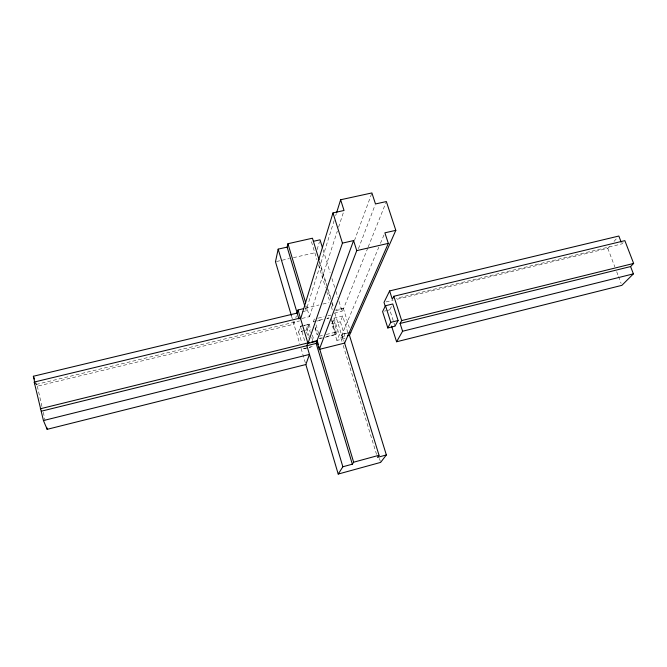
<?xml version="1.0" encoding="UTF-8"?>
<svg xmlns="http://www.w3.org/2000/svg" width="667" height="667" viewBox="0 0 667 667"><rect width="100%" height="100%" fill="white"/><g stroke="black" fill="none" stroke-linecap="round" stroke-linejoin="round"><path stroke-width="0.5" stroke-dasharray="3.33 2.5" d="M294.739 321.419L293.922 324.195L37.319 386.193L35.876 382.583M295.823 317.717L296.365 315.866M317.142 249.533L319.443 241.762M303.277 325.554L300.35 326.271L298.633 332.041L302.343 331.132M334.134 220.585L306.87 307.871L309.496 316.642L300.634 318.776M335.676 215.633L336.301 213.648M302.184 311.756L306.22 310.789L307.162 307.804L305.978 303.86M309.496 316.642L337.319 231.124M338.594 227.189L343.713 211.464M304.152 325.471L307.912 324.562L306.053 330.232L308.404 338.102M309.313 336.693L307.254 329.815L309.129 324.137L304.252 325.321M313.307 321.994L314.29 319.076L317.225 318.367M354.435 240.595L371.903 192.938M358.446 248.674L375.121 204.927M336.902 340.437L331.832 323.828L334.042 318.101L342.705 316L347.882 332.783L339.195 334.926L336.902 340.437L345.473 338.319L340.378 321.752L342.705 316M334.35 313.14L342.063 311.281L343.297 308.187L335.526 310.055M367.817 247.924L343.48 308.788L334.742 310.897M368.201 246.957L385.968 202.518M325.229 337.277L335.951 334.642L337.102 331.807L332.775 317.65M341.963 341.446L340.745 337.485L378.814 247.215M380.432 243.38L384.075 234.751M395.006 326.18L389.761 309.83L391.904 305.644M397.165 299.233L607.787 248.349L609.863 246.04M614.007 241.421L617.467 237.577M623.061 242.596L621.869 243.897L396.356 298.324M319.376 338.719L324.254 337.519M347.832 333.058L341.988 334.542L344.114 341.471M340.745 337.485L345.589 336.293M303.56 348.683L312.248 346.532M303.593 348.799L311.039 346.957M319.435 336.143L322.378 335.426M326.305 334.459L337.102 331.807M319.526 338.319L321.477 337.835M326.355 336.635L336.11 334.242L331.257 318.334M300.383 326.388L303.21 325.704M304.369 330.515L298.591 331.924L301.843 342.88M305.328 330.282L307.254 329.815M331.832 323.828L340.378 321.752M384.384 311.139L386.176 310.697M387.077 310.48L389.761 309.83M36.276 384.434L299.516 320.944M318.209 318.126L324.079 316.708M327.989 315.766L330.924 315.057M386.026 301.926L393.121 300.208M313.44 321.577L323.17 319.226M327.063 318.284L329.006 317.809M317.192 321.052L323.02 319.643M326.905 318.701L328.856 318.226M305.328 308.237L318.918 304.994M322.936 304.035L328.956 302.593M276.463 261.522L289.403 258.571M293.388 257.662L315.283 252.676M607.787 248.349L614.832 266.842M616.683 271.711L618.167 275.604M618.534 276.58L621.127 283.392M343.297 308.187L349.275 327.547M323.078 249.75L330.123 272.57M331.958 278.531L334.709 287.46M335.935 291.429L337.777 297.382M339.003 301.351L342.063 311.281M319.41 260.922L326.68 284.617M328.197 289.553L330.924 298.441M332.133 302.393L333.642 307.329M319.335 262.398L326.655 286.276M326.955 287.277L330.615 299.216M331.841 303.193L333.367 308.171M334.892 313.148L343.43 341.004M379.423 458.421L380.34 461.406M311.456 241.754L316.933 259.655M318.459 264.632L325.463 287.51M326.68 291.487L329.731 301.434M331.249 306.411L332.775 311.381M343.18 345.414L376.547 454.41M334.042 318.101L339.195 334.926M331.707 320.735L335.951 334.642M316.008 324.762L319.143 335.201M315.149 327.239L317.417 334.784M315.099 327.981L317.2 334.967M305.328 307.804L306.22 310.789M309.129 324.137L310.922 330.115M312.406 335.101L313.899 340.078M307.912 324.562L310.297 332.533M311.789 337.519L312.981 341.504M300.35 326.271L305.386 343.238M291.371 315.574L299.741 343.872M301.092 348.466L305.845 364.532M37.319 386.193L42.129 407.262M43.272 412.281L45.106 420.302"/><path stroke-width="1" d="M319.109 259.93L312.448 238.211L287.936 243.722L287.143 247.107L278.172 249.133L275.471 261.747L291.371 315.574M297.148 312.965L298.016 309.98L303.502 308.671M300.634 318.776L332.975 212.923L344.03 210.48L340.637 199.758L371.903 192.938L375.488 203.952L386.36 201.551L395.814 230.348L349.466 335.334L386.36 454.944L380.64 462.398L338.211 474.062L305.811 364.415M336.61 212.656L340.637 199.758M307.82 342.93L306.878 345.723L316.158 343.43L316.833 341.579M342.454 243.122L353.577 240.587L316.867 341.212L307.962 343.405L342.454 243.122L332.975 212.923M395.814 230.348L384.884 232.825L388.319 243.372L344.614 343.096L319.318 349.375L356.753 250.617L353.577 240.587M621.194 242.146L618.843 236.035L389.62 290.929L384.009 302.409L385.259 306.345M385.493 305.736L382.591 311.572L387.81 327.956L395.006 326.18L398.082 320.527L392.755 303.977L385.493 305.736L390.795 322.319L387.81 327.956M391.554 326.03L396.59 341.771L402.593 331.241L400.083 323.453L630.59 266.558L633.65 263.44L624.854 240.645L393.838 296.273L392.313 299.3L389.62 290.929M400.083 323.453L401.676 320.577L393.838 296.273M338.211 474.062L342.855 466.775L352.334 464.182L353.652 462.206L379.023 455.278L344.422 342.463M379.023 455.278L377.455 457.387L386.36 454.944M630.59 266.558L633.4 273.862L621.869 285.343L396.59 341.771M43.438 420.552L47.165 429.331L305.845 364.532L309.463 354.419L43.438 420.552L34.217 382.066L300.408 318.009M402.593 331.241L633.4 273.862M390.795 322.319L398.082 320.527M40.295 408.779L309.696 342.488M311.564 342.029L317.175 340.654M348.816 332.858L350.759 332.341M401.676 320.577L633.65 263.44M41.312 411.205L306.87 345.698L342.855 466.775M347.524 335.809L349.466 335.334M35.051 383.742L33.35 376.263L297.182 313.081M356.753 250.617L388.319 243.372M313.357 241.321L320.018 239.82L322.469 247.757M34.217 382.066L34.917 383.808M33.35 376.263L34.434 378.973M317.475 341.646L318.367 344.639M318.968 346.632L353.652 462.206M287.936 243.722L305.678 302.868M316.867 341.212L319.318 349.375M316.158 343.43L352.334 464.182M287.143 247.107L305.027 306.812M298.016 309.98L307.962 343.405M278.172 249.133L298.933 318.976M46.707 427.322L47.165 429.331"/></g></svg>
